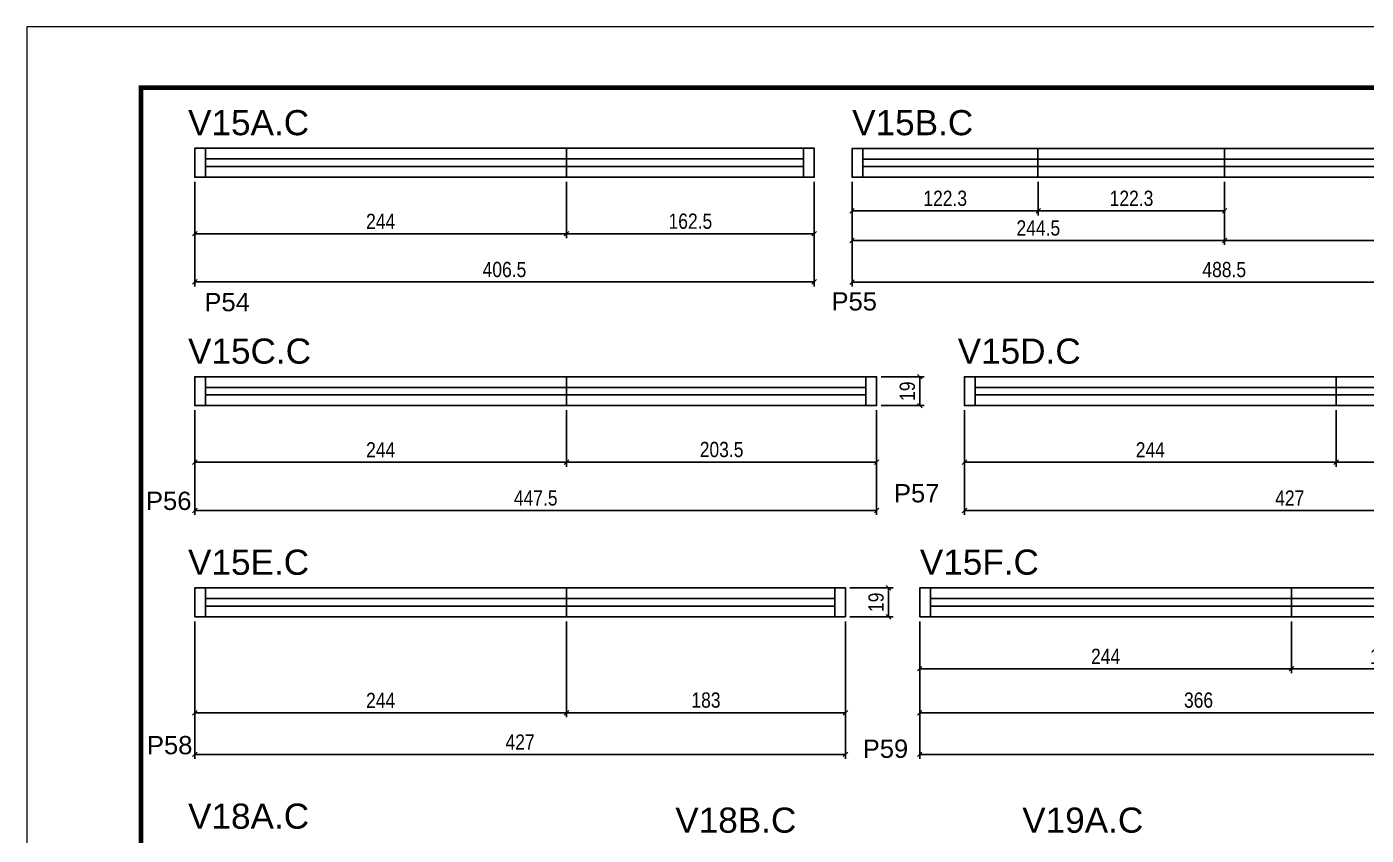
# Model space of a CAD drawing. Header units: millimetres. Extents: x 1659 to 9159, y 667 to 9133.
# Drawn here: x 7065 to 7944, y 2336 to 2866 of the extents above; entities that cross this region are included whole.
import ezdxf

# ---------------------------------------------------------------- set-up
doc = ezdxf.new("R2010")
doc.units = ezdxf.units.MM
doc.linetypes.add('DASHED', pattern=[0.75, 0.5, -0.25])
for name, color, linetype in [('5', 5, 'Continuous'), ('COTA', 241, 'Continuous'), ('NOMENCLATURA', 7, 'Continuous'), ('Painéis', 200, 'Continuous'), ('SARR_2.2x7', 40, 'Continuous')]:
    doc.layers.add(name, color=color, linetype=linetype)
doc.layers.add('Folhas', color=255, linetype='Continuous', lineweight=9)
doc.layers.add('SARRAFO DE PRESSAO', color=251, linetype='DASHED', lineweight=9)
doc.styles.add('COTA TECNICA', font='techl___.ttf', dxfattribs={"height": 10})
doc.styles.add('COTA TECNICA-50', font='techl___.ttf', dxfattribs={"height": 10})
doc.styles.get("Standard").update_dxf_attribs({"font": 'arial.ttf'})
doc.dimstyles.new('COTA PAINEL-50', dxfattribs={"dimtxt": 10, "dimasz": 3, "dimexe": 3, "dimexo": 3, "dimgap": 3, "dimtad": 1, "dimdec": 1, "dimzin": 12, "dimdsep": 46, "dimtxsty": 'COTA TECNICA-50', "dimblk1": 'OBLIQUE', "dimblk2": 'OBLIQUE', "dimsah": 1, "dimcen": 0.9, "dimclrd": 4, "dimclre": 4, "dimclrt": 240, "dimadec": 1, "dimazin": 3, "dimtfac": 1, "dimtdec": 1, "dimtmove": 0, "dimatfit": 3, "dimfxl": 0, "dimtolj": 1, "dimtzin": 12, "dimarcsym": 0})
doc.dimstyles.new('PAINEL', dxfattribs={"dimtxt": 10, "dimasz": 3, "dimexe": 3, "dimexo": 3, "dimgap": 3, "dimtad": 1, "dimdec": 1, "dimzin": 12, "dimdsep": 46, "dimtxsty": 'COTA TECNICA', "dimblk1": 'OBLIQUE', "dimblk2": 'OBLIQUE', "dimsah": 1, "dimcen": 0.9, "dimclrd": 4, "dimclre": 4, "dimclrt": 240, "dimadec": 1, "dimazin": 3, "dimtfac": 1, "dimtdec": 1, "dimtmove": 0, "dimatfit": 3, "dimfxl": 0, "dimtolj": 1, "dimtzin": 12, "dimarcsym": 0})

# ---------------------------------------------------------------- blocks, each defined once
blk = doc.blocks.new('9999999999')
at = {"layer": 'Folhas'}
blk.add_lwpolyline([(98138.98, 34190.21), (99623.98, 34190.21), (99623.98, 35240.21), (98138.98, 35240.21)], close=True, dxfattribs=at)
at = {"layer": 'Folhas', "color": 30, "const_width": 3}
blk.add_lwpolyline([(98213.98, 34230.21), (99583.98, 34230.21), (99583.98, 35200.21), (98213.98, 35200.21)], close=True, dxfattribs=at)
blk = doc.blocks.new('_Oblique')
at = {"color": 0, "linetype": 'ByBlock', "lineweight": -2}
blk.add_line((-0.5, -0.5), (0.5, 0.5), dxfattribs=at)
blk = doc.blocks.new('*D59')
at = {"layer": 'COTA', "color": 4, "linetype": 'ByBlock', "lineweight": -2}
for p, q in [((7175.58, 2764.3), (7175.58, 2727.26)), ((7419.58, 2764.3), (7419.58, 2727.26)), ((7175.58, 2730.26), (7419.58, 2730.26))]:
    blk.add_line(p, q, dxfattribs=at)
at = {"layer": 'Defpoints', "color": 0, "linetype": 'ByBlock'}
for p in [(7175.58, 2767.3), (7419.58, 2767.3), (7419.58, 2730.26)]:
    blk.add_point(p, dxfattribs=at)
at = {"layer": 'COTA', "color": 4, "linetype": 'ByBlock', "lineweight": -2, "xscale": 3, "yscale": 3, "zscale": 3, "rotation": 180}
blk.add_blockref('_Oblique', (7175.58, 2730.26), dxfattribs=at)
at = {"layer": 'COTA', "color": 4, "linetype": 'ByBlock', "lineweight": -2, "xscale": 3, "yscale": 3, "zscale": 3}
blk.add_blockref('_Oblique', (7419.58, 2730.26), dxfattribs=at)
at = {"layer": 'COTA', "color": 240, "linetype": 'ByBlock', "insert": (7297.58, 2738.33), "char_height": 10, "attachment_point": 5, "style": 'COTA TECNICA-50'}
blk.add_mtext('\\A1;244', dxfattribs=at)
blk = doc.blocks.new('*D60')
at = {"layer": 'COTA', "color": 4, "linetype": 'ByBlock', "lineweight": -2}
for p, q in [((7419.58, 2764.3), (7419.58, 2727.26)), ((7582.07, 2764.3), (7582.07, 2727.26)), ((7419.58, 2730.26), (7582.07, 2730.26))]:
    blk.add_line(p, q, dxfattribs=at)
at = {"layer": 'Defpoints', "color": 0, "linetype": 'ByBlock'}
for p in [(7419.58, 2767.3), (7582.07, 2767.3), (7582.07, 2730.26)]:
    blk.add_point(p, dxfattribs=at)
at = {"layer": 'COTA', "color": 4, "linetype": 'ByBlock', "lineweight": -2, "xscale": 3, "yscale": 3, "zscale": 3, "rotation": 180}
blk.add_blockref('_Oblique', (7419.58, 2730.26), dxfattribs=at)
at = {"layer": 'COTA', "color": 4, "linetype": 'ByBlock', "lineweight": -2, "xscale": 3, "yscale": 3, "zscale": 3}
blk.add_blockref('_Oblique', (7582.07, 2730.26), dxfattribs=at)
at = {"layer": 'COTA', "color": 240, "linetype": 'ByBlock', "insert": (7500.83, 2738.37), "char_height": 10, "attachment_point": 5, "style": 'COTA TECNICA-50'}
blk.add_mtext('\\A1;162.5', dxfattribs=at)
blk = doc.blocks.new('*D168')
at = {"layer": 'COTA', "color": 4, "lineweight": -2}
for p, q in [((7175.58, 2764.3), (7175.58, 2695.59)), ((7582.07, 2764.3), (7582.07, 2695.59)), ((7175.58, 2698.59), (7582.07, 2698.59))]:
    blk.add_line(p, q, dxfattribs=at)
at = {"layer": 'Defpoints', "color": 0}
for p in [(7175.58, 2767.3), (7582.07, 2767.3), (7582.07, 2698.59)]:
    blk.add_point(p, dxfattribs=at)
at = {"layer": 'COTA', "color": 4, "lineweight": -2, "xscale": 3, "yscale": 3, "zscale": 3, "rotation": 180}
blk.add_blockref('_Oblique', (7175.58, 2698.59), dxfattribs=at)
at = {"layer": 'COTA', "color": 4, "lineweight": -2, "xscale": 3, "yscale": 3, "zscale": 3}
blk.add_blockref('_Oblique', (7582.07, 2698.59), dxfattribs=at)
at = {"layer": 'COTA', "color": 240, "insert": (7378.83, 2706.7), "char_height": 10, "attachment_point": 5, "style": 'COTA TECNICA'}
blk.add_mtext('\\A1;406.5', dxfattribs=at)
blk = doc.blocks.new('*D61')
at = {"layer": 'COTA', "color": 4, "linetype": 'ByBlock', "lineweight": -2}
for p, q in [((7606.93, 2764.23), (7606.93, 2722.84)), ((7851.43, 2764.23), (7851.43, 2722.84)), ((7851.43, 2725.84), (7606.93, 2725.84))]:
    blk.add_line(p, q, dxfattribs=at)
at = {"layer": 'Defpoints', "color": 0, "linetype": 'ByBlock'}
for p in [(7606.93, 2767.23), (7851.43, 2767.23), (7606.93, 2725.84)]:
    blk.add_point(p, dxfattribs=at)
at = {"layer": 'COTA', "color": 4, "linetype": 'ByBlock', "lineweight": -2, "xscale": 3, "yscale": 3, "zscale": 3, "rotation": 180}
blk.add_blockref('_Oblique', (7606.93, 2725.84), dxfattribs=at)
at = {"layer": 'COTA', "color": 4, "linetype": 'ByBlock', "lineweight": -2, "xscale": 3, "yscale": 3, "zscale": 3}
blk.add_blockref('_Oblique', (7851.43, 2725.84), dxfattribs=at)
at = {"layer": 'COTA', "color": 240, "linetype": 'ByBlock', "insert": (7729.18, 2733.95), "char_height": 10, "attachment_point": 5, "style": 'COTA TECNICA-50'}
blk.add_mtext('\\A1;244.5', dxfattribs=at)
blk = doc.blocks.new('*D62')
at = {"layer": 'COTA', "color": 4, "linetype": 'ByBlock', "lineweight": -2}
for p, q in [((7606.93, 2764.23), (7606.93, 2742.18)), ((7729.18, 2764.23), (7729.18, 2742.18)), ((7606.93, 2745.18), (7729.18, 2745.18))]:
    blk.add_line(p, q, dxfattribs=at)
at = {"layer": 'Defpoints', "color": 0, "linetype": 'ByBlock'}
for p in [(7606.93, 2767.23), (7729.18, 2767.23), (7729.18, 2745.18)]:
    blk.add_point(p, dxfattribs=at)
at = {"layer": 'COTA', "color": 4, "linetype": 'ByBlock', "lineweight": -2, "xscale": 3, "yscale": 3, "zscale": 3, "rotation": 180}
blk.add_blockref('_Oblique', (7606.93, 2745.18), dxfattribs=at)
at = {"layer": 'COTA', "color": 4, "linetype": 'ByBlock', "lineweight": -2, "xscale": 3, "yscale": 3, "zscale": 3}
blk.add_blockref('_Oblique', (7729.18, 2745.18), dxfattribs=at)
at = {"layer": 'COTA', "color": 240, "linetype": 'ByBlock', "insert": (7668.06, 2753.4), "char_height": 10, "attachment_point": 5, "style": 'COTA TECNICA-50'}
blk.add_mtext('\\A1;122.3', dxfattribs=at)
blk = doc.blocks.new('*D63')
at = {"layer": 'COTA', "color": 4, "linetype": 'ByBlock', "lineweight": -2}
for p, q in [((7851.43, 2764.23), (7851.43, 2722.84)), ((8095.42, 2764.23), (8095.42, 2722.84)), ((8095.42, 2725.84), (7851.43, 2725.84))]:
    blk.add_line(p, q, dxfattribs=at)
at = {"layer": 'Defpoints', "color": 0, "linetype": 'ByBlock'}
for p in [(7851.43, 2767.23), (8095.42, 2767.23), (7851.43, 2725.84)]:
    blk.add_point(p, dxfattribs=at)
at = {"layer": 'COTA', "color": 4, "linetype": 'ByBlock', "lineweight": -2, "xscale": 3, "yscale": 3, "zscale": 3, "rotation": 180}
blk.add_blockref('_Oblique', (7851.43, 2725.84), dxfattribs=at)
at = {"layer": 'COTA', "color": 4, "linetype": 'ByBlock', "lineweight": -2, "xscale": 3, "yscale": 3, "zscale": 3}
blk.add_blockref('_Oblique', (8095.42, 2725.84), dxfattribs=at)
at = {"layer": 'COTA', "color": 240, "linetype": 'ByBlock', "insert": (7973.43, 2733.91), "char_height": 10, "attachment_point": 5, "style": 'COTA TECNICA-50'}
blk.add_mtext('\\A1;244', dxfattribs=at)
blk = doc.blocks.new('*D169')
at = {"layer": 'COTA', "color": 4, "lineweight": -2}
for p, q in [((7606.93, 2764.23), (7606.93, 2695.52)), ((8095.42, 2764.23), (8095.42, 2695.52)), ((7606.93, 2698.52), (8095.42, 2698.52))]:
    blk.add_line(p, q, dxfattribs=at)
at = {"layer": 'Defpoints', "color": 0}
for p in [(7606.93, 2767.23), (8095.42, 2767.23), (8095.42, 2698.52)]:
    blk.add_point(p, dxfattribs=at)
at = {"layer": 'COTA', "color": 4, "lineweight": -2, "xscale": 3, "yscale": 3, "zscale": 3, "rotation": 180}
blk.add_blockref('_Oblique', (7606.93, 2698.52), dxfattribs=at)
at = {"layer": 'COTA', "color": 4, "lineweight": -2, "xscale": 3, "yscale": 3, "zscale": 3}
blk.add_blockref('_Oblique', (8095.42, 2698.52), dxfattribs=at)
at = {"layer": 'COTA', "color": 240, "insert": (7851.18, 2706.65), "char_height": 10, "attachment_point": 5, "style": 'COTA TECNICA'}
blk.add_mtext('\\A1;488.5', dxfattribs=at)
blk = doc.blocks.new('*D64')
at = {"layer": 'COTA', "color": 4, "lineweight": -2}
for p, q in [((7626.07, 2636.42), (7654.34, 2636.42)), ((7651.34, 2617.42), (7651.34, 2636.42)), ((7626.07, 2617.42), (7654.34, 2617.42))]:
    blk.add_line(p, q, dxfattribs=at)
at = {"layer": 'Defpoints', "color": 0}
for p in [(7623.07, 2636.42), (7651.34, 2636.42), (7623.07, 2617.42)]:
    blk.add_point(p, dxfattribs=at)
at = {"layer": 'COTA', "color": 4, "lineweight": -2, "xscale": 3, "yscale": 3, "zscale": 3}
for p, rotation in [((7651.34, 2636.42), 90), ((7651.34, 2617.42), 270)]:
    blk.add_blockref('_Oblique', p, dxfattribs=dict(at, rotation=rotation))
at = {"layer": 'COTA', "color": 240, "insert": (7643.25, 2626.92), "char_height": 10, "attachment_point": 5, "rotation": 90, "style": 'COTA TECNICA'}
blk.add_mtext('\\A1;19', dxfattribs=at)
blk = doc.blocks.new('*D65')
at = {"layer": 'COTA', "color": 4, "linetype": 'ByBlock', "lineweight": -2}
for p, q in [((7175.58, 2614.42), (7175.58, 2577.38)), ((7419.58, 2614.42), (7419.58, 2577.38)), ((7175.58, 2580.38), (7419.58, 2580.38))]:
    blk.add_line(p, q, dxfattribs=at)
at = {"layer": 'Defpoints', "color": 0, "linetype": 'ByBlock'}
for p in [(7175.58, 2617.42), (7419.58, 2617.42), (7419.58, 2580.38)]:
    blk.add_point(p, dxfattribs=at)
at = {"layer": 'COTA', "color": 4, "linetype": 'ByBlock', "lineweight": -2, "xscale": 3, "yscale": 3, "zscale": 3, "rotation": 180}
blk.add_blockref('_Oblique', (7175.58, 2580.38), dxfattribs=at)
at = {"layer": 'COTA', "color": 4, "linetype": 'ByBlock', "lineweight": -2, "xscale": 3, "yscale": 3, "zscale": 3}
blk.add_blockref('_Oblique', (7419.58, 2580.38), dxfattribs=at)
at = {"layer": 'COTA', "color": 240, "linetype": 'ByBlock', "insert": (7297.58, 2588.45), "char_height": 10, "attachment_point": 5, "style": 'COTA TECNICA-50'}
blk.add_mtext('\\A1;244', dxfattribs=at)
blk = doc.blocks.new('*D66')
at = {"layer": 'COTA', "color": 4, "linetype": 'ByBlock', "lineweight": -2}
for p, q in [((7419.58, 2614.42), (7419.58, 2577.38)), ((7623.07, 2614.42), (7623.07, 2577.38)), ((7419.58, 2580.38), (7623.07, 2580.38))]:
    blk.add_line(p, q, dxfattribs=at)
at = {"layer": 'Defpoints', "color": 0, "linetype": 'ByBlock'}
for p in [(7419.58, 2617.42), (7623.07, 2617.42), (7623.07, 2580.38)]:
    blk.add_point(p, dxfattribs=at)
at = {"layer": 'COTA', "color": 4, "linetype": 'ByBlock', "lineweight": -2, "xscale": 3, "yscale": 3, "zscale": 3, "rotation": 180}
blk.add_blockref('_Oblique', (7419.58, 2580.38), dxfattribs=at)
at = {"layer": 'COTA', "color": 4, "linetype": 'ByBlock', "lineweight": -2, "xscale": 3, "yscale": 3, "zscale": 3}
blk.add_blockref('_Oblique', (7623.07, 2580.38), dxfattribs=at)
at = {"layer": 'COTA', "color": 240, "linetype": 'ByBlock', "insert": (7521.33, 2588.6), "char_height": 10, "attachment_point": 5, "style": 'COTA TECNICA-50'}
blk.add_mtext('\\A1;203.5', dxfattribs=at)
blk = doc.blocks.new('*D171')
at = {"layer": 'COTA', "color": 4, "lineweight": -2}
for p, q in [((7175.58, 2614.42), (7175.58, 2545.71)), ((7623.07, 2614.42), (7623.07, 2545.71)), ((7175.58, 2548.71), (7623.07, 2548.71))]:
    blk.add_line(p, q, dxfattribs=at)
at = {"layer": 'Defpoints', "color": 0}
for p in [(7175.58, 2617.42), (7623.07, 2617.42), (7623.07, 2548.71)]:
    blk.add_point(p, dxfattribs=at)
at = {"layer": 'COTA', "color": 4, "lineweight": -2, "xscale": 3, "yscale": 3, "zscale": 3, "rotation": 180}
blk.add_blockref('_Oblique', (7175.58, 2548.71), dxfattribs=at)
at = {"layer": 'COTA', "color": 4, "lineweight": -2, "xscale": 3, "yscale": 3, "zscale": 3}
blk.add_blockref('_Oblique', (7623.07, 2548.71), dxfattribs=at)
at = {"layer": 'COTA', "color": 240, "insert": (7399.33, 2556.82), "char_height": 10, "attachment_point": 5, "style": 'COTA TECNICA'}
blk.add_mtext('\\A1;447.5', dxfattribs=at)
blk = doc.blocks.new('*D68')
at = {"layer": 'COTA', "color": 4, "linetype": 'ByBlock', "lineweight": -2}
for p, q in [((7680.66, 2614.42), (7680.66, 2577.38)), ((7924.66, 2614.42), (7924.66, 2577.38)), ((7680.66, 2580.38), (7924.66, 2580.38))]:
    blk.add_line(p, q, dxfattribs=at)
at = {"layer": 'Defpoints', "color": 0, "linetype": 'ByBlock'}
for p in [(7680.66, 2617.42), (7924.66, 2617.42), (7924.66, 2580.38)]:
    blk.add_point(p, dxfattribs=at)
at = {"layer": 'COTA', "color": 4, "linetype": 'ByBlock', "lineweight": -2, "xscale": 3, "yscale": 3, "zscale": 3, "rotation": 180}
blk.add_blockref('_Oblique', (7680.66, 2580.38), dxfattribs=at)
at = {"layer": 'COTA', "color": 4, "linetype": 'ByBlock', "lineweight": -2, "xscale": 3, "yscale": 3, "zscale": 3}
blk.add_blockref('_Oblique', (7924.66, 2580.38), dxfattribs=at)
at = {"layer": 'COTA', "color": 240, "linetype": 'ByBlock', "insert": (7802.66, 2588.45), "char_height": 10, "attachment_point": 5, "style": 'COTA TECNICA-50'}
blk.add_mtext('\\A1;244', dxfattribs=at)
blk = doc.blocks.new('*D69')
at = {"layer": 'COTA', "color": 4, "linetype": 'ByBlock', "lineweight": -2}
for p, q in [((7924.66, 2614.42), (7924.66, 2577.38)), ((8107.65, 2614.42), (8107.65, 2577.38)), ((7924.66, 2580.38), (8107.65, 2580.38))]:
    blk.add_line(p, q, dxfattribs=at)
at = {"layer": 'Defpoints', "color": 0, "linetype": 'ByBlock'}
for p in [(7924.66, 2617.42), (8107.65, 2617.42), (8107.65, 2580.38)]:
    blk.add_point(p, dxfattribs=at)
at = {"layer": 'COTA', "color": 4, "linetype": 'ByBlock', "lineweight": -2, "xscale": 3, "yscale": 3, "zscale": 3, "rotation": 180}
blk.add_blockref('_Oblique', (7924.66, 2580.38), dxfattribs=at)
at = {"layer": 'COTA', "color": 4, "linetype": 'ByBlock', "lineweight": -2, "xscale": 3, "yscale": 3, "zscale": 3}
blk.add_blockref('_Oblique', (8107.65, 2580.38), dxfattribs=at)
at = {"layer": 'COTA', "color": 240, "linetype": 'ByBlock', "insert": (8016.15, 2588.62), "char_height": 10, "attachment_point": 5, "style": 'COTA TECNICA-50'}
blk.add_mtext('\\A1;183', dxfattribs=at)
blk = doc.blocks.new('*D172')
at = {"layer": 'COTA', "color": 4, "lineweight": -2}
for p, q in [((7680.66, 2614.42), (7680.66, 2545.71)), ((8107.65, 2614.42), (8107.65, 2545.71)), ((7680.66, 2548.71), (8107.65, 2548.71))]:
    blk.add_line(p, q, dxfattribs=at)
at = {"layer": 'Defpoints', "color": 0}
for p in [(7680.66, 2617.42), (8107.65, 2617.42), (8107.65, 2548.71)]:
    blk.add_point(p, dxfattribs=at)
at = {"layer": 'COTA', "color": 4, "lineweight": -2, "xscale": 3, "yscale": 3, "zscale": 3, "rotation": 180}
blk.add_blockref('_Oblique', (7680.66, 2548.71), dxfattribs=at)
at = {"layer": 'COTA', "color": 4, "lineweight": -2, "xscale": 3, "yscale": 3, "zscale": 3}
blk.add_blockref('_Oblique', (8107.65, 2548.71), dxfattribs=at)
at = {"layer": 'COTA', "color": 240, "insert": (7894.15, 2556.78), "char_height": 10, "attachment_point": 5, "style": 'COTA TECNICA'}
blk.add_mtext('\\A1;427', dxfattribs=at)
blk = doc.blocks.new('*D70')
at = {"layer": 'COTA', "color": 4, "lineweight": -2}
for p, q in [((7605.57, 2497.9), (7633.84, 2497.9)), ((7630.84, 2478.9), (7630.84, 2497.9)), ((7605.57, 2478.9), (7633.84, 2478.9))]:
    blk.add_line(p, q, dxfattribs=at)
at = {"layer": 'Defpoints', "color": 0}
for p in [(7602.57, 2497.9), (7630.84, 2497.9), (7602.57, 2478.9)]:
    blk.add_point(p, dxfattribs=at)
at = {"layer": 'COTA', "color": 4, "lineweight": -2, "xscale": 3, "yscale": 3, "zscale": 3}
for p, rotation in [((7630.84, 2497.9), 90), ((7630.84, 2478.9), 270)]:
    blk.add_blockref('_Oblique', p, dxfattribs=dict(at, rotation=rotation))
at = {"layer": 'COTA', "color": 240, "insert": (7622.75, 2488.4), "char_height": 10, "attachment_point": 5, "rotation": 90, "style": 'COTA TECNICA'}
blk.add_mtext('\\A1;19', dxfattribs=at)
blk = doc.blocks.new('*D71')
at = {"layer": 'COTA', "color": 4, "linetype": 'ByBlock', "lineweight": -2}
for p, q in [((7175.58, 2475.9), (7175.58, 2412.96)), ((7419.58, 2475.9), (7419.58, 2412.96)), ((7175.58, 2415.96), (7419.58, 2415.96))]:
    blk.add_line(p, q, dxfattribs=at)
at = {"layer": 'Defpoints', "color": 0, "linetype": 'ByBlock'}
for p in [(7175.58, 2478.9), (7419.58, 2478.9), (7419.58, 2415.96)]:
    blk.add_point(p, dxfattribs=at)
at = {"layer": 'COTA', "color": 4, "linetype": 'ByBlock', "lineweight": -2, "xscale": 3, "yscale": 3, "zscale": 3, "rotation": 180}
blk.add_blockref('_Oblique', (7175.58, 2415.96), dxfattribs=at)
at = {"layer": 'COTA', "color": 4, "linetype": 'ByBlock', "lineweight": -2, "xscale": 3, "yscale": 3, "zscale": 3}
blk.add_blockref('_Oblique', (7419.58, 2415.96), dxfattribs=at)
at = {"layer": 'COTA', "color": 240, "linetype": 'ByBlock', "insert": (7297.58, 2424.03), "char_height": 10, "attachment_point": 5, "style": 'COTA TECNICA-50'}
blk.add_mtext('\\A1;244', dxfattribs=at)
blk = doc.blocks.new('*D72')
at = {"layer": 'COTA', "color": 4, "linetype": 'ByBlock', "lineweight": -2}
for p, q in [((7419.58, 2475.9), (7419.58, 2412.96)), ((7602.57, 2475.9), (7602.57, 2412.96)), ((7419.58, 2415.96), (7602.57, 2415.96))]:
    blk.add_line(p, q, dxfattribs=at)
at = {"layer": 'Defpoints', "color": 0, "linetype": 'ByBlock'}
for p in [(7419.58, 2478.9), (7602.57, 2478.9), (7602.57, 2415.96)]:
    blk.add_point(p, dxfattribs=at)
at = {"layer": 'COTA', "color": 4, "linetype": 'ByBlock', "lineweight": -2, "xscale": 3, "yscale": 3, "zscale": 3, "rotation": 180}
blk.add_blockref('_Oblique', (7419.58, 2415.96), dxfattribs=at)
at = {"layer": 'COTA', "color": 4, "linetype": 'ByBlock', "lineweight": -2, "xscale": 3, "yscale": 3, "zscale": 3}
blk.add_blockref('_Oblique', (7602.57, 2415.96), dxfattribs=at)
at = {"layer": 'COTA', "color": 240, "linetype": 'ByBlock', "insert": (7511.08, 2424.2), "char_height": 10, "attachment_point": 5, "style": 'COTA TECNICA-50'}
blk.add_mtext('\\A1;183', dxfattribs=at)
blk = doc.blocks.new('*D173')
at = {"layer": 'COTA', "color": 4, "lineweight": -2}
for p, q in [((7175.58, 2475.9), (7175.58, 2385.64)), ((7602.57, 2475.9), (7602.57, 2385.64)), ((7175.58, 2388.64), (7602.57, 2388.64))]:
    blk.add_line(p, q, dxfattribs=at)
at = {"layer": 'Defpoints', "color": 0}
for p in [(7175.58, 2478.9), (7602.57, 2478.9), (7602.57, 2388.64)]:
    blk.add_point(p, dxfattribs=at)
at = {"layer": 'COTA', "color": 4, "lineweight": -2, "xscale": 3, "yscale": 3, "zscale": 3, "rotation": 180}
blk.add_blockref('_Oblique', (7175.58, 2388.64), dxfattribs=at)
at = {"layer": 'COTA', "color": 4, "lineweight": -2, "xscale": 3, "yscale": 3, "zscale": 3}
blk.add_blockref('_Oblique', (7602.57, 2388.64), dxfattribs=at)
at = {"layer": 'COTA', "color": 240, "insert": (7389.08, 2396.71), "char_height": 10, "attachment_point": 5, "style": 'COTA TECNICA'}
blk.add_mtext('\\A1;427', dxfattribs=at)
blk = doc.blocks.new('*D73')
at = {"layer": 'COTA', "color": 4, "linetype": 'ByBlock', "lineweight": -2}
for p, q in [((7651.33, 2475.9), (7651.33, 2412.96)), ((8017.33, 2475.9), (8017.33, 2412.96)), ((8017.33, 2415.96), (7651.33, 2415.96))]:
    blk.add_line(p, q, dxfattribs=at)
at = {"layer": 'Defpoints', "color": 0, "linetype": 'ByBlock'}
for p in [(7651.33, 2478.9), (8017.33, 2478.9), (7651.33, 2415.96)]:
    blk.add_point(p, dxfattribs=at)
at = {"layer": 'COTA', "color": 4, "linetype": 'ByBlock', "lineweight": -2, "xscale": 3, "yscale": 3, "zscale": 3, "rotation": 180}
blk.add_blockref('_Oblique', (7651.33, 2415.96), dxfattribs=at)
at = {"layer": 'COTA', "color": 4, "linetype": 'ByBlock', "lineweight": -2, "xscale": 3, "yscale": 3, "zscale": 3}
blk.add_blockref('_Oblique', (8017.33, 2415.96), dxfattribs=at)
at = {"layer": 'COTA', "color": 240, "linetype": 'ByBlock', "insert": (7834.33, 2424.18), "char_height": 10, "attachment_point": 5, "style": 'COTA TECNICA-50'}
blk.add_mtext('\\A1;366', dxfattribs=at)
blk = doc.blocks.new('*D74')
at = {"layer": 'COTA', "color": 4, "linetype": 'ByBlock', "lineweight": -2}
for p, q in [((7651.33, 2475.9), (7651.33, 2441.86)), ((7895.33, 2475.9), (7895.33, 2441.86)), ((7651.33, 2444.86), (7895.33, 2444.86))]:
    blk.add_line(p, q, dxfattribs=at)
at = {"layer": 'Defpoints', "color": 0, "linetype": 'ByBlock'}
for p in [(7651.33, 2478.9), (7895.33, 2478.9), (7895.33, 2444.86)]:
    blk.add_point(p, dxfattribs=at)
at = {"layer": 'COTA', "color": 4, "linetype": 'ByBlock', "lineweight": -2, "xscale": 3, "yscale": 3, "zscale": 3, "rotation": 180}
blk.add_blockref('_Oblique', (7651.33, 2444.86), dxfattribs=at)
at = {"layer": 'COTA', "color": 4, "linetype": 'ByBlock', "lineweight": -2, "xscale": 3, "yscale": 3, "zscale": 3}
blk.add_blockref('_Oblique', (7895.33, 2444.86), dxfattribs=at)
at = {"layer": 'COTA', "color": 240, "linetype": 'ByBlock', "insert": (7773.33, 2452.94), "char_height": 10, "attachment_point": 5, "style": 'COTA TECNICA-50'}
blk.add_mtext('\\A1;244', dxfattribs=at)
blk = doc.blocks.new('*D75')
at = {"layer": 'COTA', "color": 4, "linetype": 'ByBlock', "lineweight": -2}
for p, q in [((7895.33, 2475.9), (7895.33, 2441.86)), ((8017.33, 2475.9), (8017.33, 2441.86)), ((7895.33, 2444.86), (8017.33, 2444.86))]:
    blk.add_line(p, q, dxfattribs=at)
at = {"layer": 'Defpoints', "color": 0, "linetype": 'ByBlock'}
for p in [(7895.33, 2478.9), (8017.33, 2478.9), (8017.33, 2444.86)]:
    blk.add_point(p, dxfattribs=at)
at = {"layer": 'COTA', "color": 4, "linetype": 'ByBlock', "lineweight": -2, "xscale": 3, "yscale": 3, "zscale": 3, "rotation": 180}
blk.add_blockref('_Oblique', (7895.33, 2444.86), dxfattribs=at)
at = {"layer": 'COTA', "color": 4, "linetype": 'ByBlock', "lineweight": -2, "xscale": 3, "yscale": 3, "zscale": 3}
blk.add_blockref('_Oblique', (8017.33, 2444.86), dxfattribs=at)
at = {"layer": 'COTA', "color": 240, "linetype": 'ByBlock', "insert": (7956.33, 2452.92), "char_height": 10, "attachment_point": 5, "style": 'COTA TECNICA-50'}
blk.add_mtext('\\A1;122', dxfattribs=at)
blk = doc.blocks.new('*D144')
at = {"layer": 'COTA', "color": 4, "lineweight": -2}
for p, q in [((7651.33, 2475.9), (7651.33, 2385.64)), ((8299.82, 2475.9), (8299.82, 2385.64)), ((7651.33, 2388.64), (8299.82, 2388.64))]:
    blk.add_line(p, q, dxfattribs=at)
at = {"layer": 'Defpoints', "color": 0}
for p in [(7651.33, 2478.9), (8299.82, 2478.9), (8299.82, 2388.64)]:
    blk.add_point(p, dxfattribs=at)
at = {"layer": 'COTA', "color": 4, "lineweight": -2, "xscale": 3, "yscale": 3, "zscale": 3, "rotation": 180}
blk.add_blockref('_Oblique', (7651.33, 2388.64), dxfattribs=at)
at = {"layer": 'COTA', "color": 4, "lineweight": -2, "xscale": 3, "yscale": 3, "zscale": 3}
blk.add_blockref('_Oblique', (8299.82, 2388.64), dxfattribs=at)
at = {"layer": 'COTA', "color": 240, "insert": (7975.58, 2396.77), "char_height": 10, "attachment_point": 5, "style": 'COTA TECNICA'}
blk.add_mtext('\\A1;648.5', dxfattribs=at)
blk = doc.blocks.new('*D223')
at = {"layer": 'COTA', "color": 4, "linetype": 'ByBlock', "lineweight": -2}
for p, q in [((7729.18, 2764.23), (7729.18, 2742.18)), ((7851.43, 2764.23), (7851.43, 2742.18)), ((7729.18, 2745.18), (7851.43, 2745.18))]:
    blk.add_line(p, q, dxfattribs=at)
at = {"layer": 'Defpoints', "color": 0, "linetype": 'ByBlock'}
for p in [(7729.18, 2767.23), (7851.43, 2767.23), (7851.43, 2745.18)]:
    blk.add_point(p, dxfattribs=at)
at = {"layer": 'COTA', "color": 4, "linetype": 'ByBlock', "lineweight": -2, "xscale": 3, "yscale": 3, "zscale": 3, "rotation": 180}
blk.add_blockref('_Oblique', (7729.18, 2745.18), dxfattribs=at)
at = {"layer": 'COTA', "color": 4, "linetype": 'ByBlock', "lineweight": -2, "xscale": 3, "yscale": 3, "zscale": 3}
blk.add_blockref('_Oblique', (7851.43, 2745.18), dxfattribs=at)
at = {"layer": 'COTA', "color": 240, "linetype": 'ByBlock', "insert": (7790.31, 2753.4), "char_height": 10, "attachment_point": 5, "style": 'COTA TECNICA-50'}
blk.add_mtext('\\A1;122.3', dxfattribs=at)

msp = doc.modelspace()

# ---------------------------------------------------------------- linework, layer by layer
at = {"layer": 'Painéis'}
msp.add_line((7728.93, 2786.23), (7728.93, 2767.23), dxfattribs=at)
for points in [[(7419.58, 2767.3), (7175.58, 2767.3), (7175.58, 2786.3), (7419.58, 2786.3)], [(7419.58, 2786.3), (7582.08, 2786.3), (7582.08, 2767.3), (7419.58, 2767.3)], [(7851.43, 2767.23), (7606.93, 2767.23), (7606.93, 2786.23), (7851.43, 2786.23)], [(7851.43, 2786.23), (7851.43, 2786.23), (7851.43, 2767.23), (7851.43, 2767.23)], [(7851.43, 2786.23), (8095.42, 2786.23), (8095.42, 2767.23), (7851.43, 2767.23)], [(7419.58, 2617.42), (7175.58, 2617.42), (7175.58, 2636.42), (7419.58, 2636.42)], [(7419.58, 2636.42), (7623.08, 2636.42), (7623.08, 2617.42), (7419.58, 2617.42)], [(7924.66, 2617.42), (7680.66, 2617.42), (7680.66, 2636.42), (7924.66, 2636.42)], [(7924.66, 2636.42), (8107.66, 2636.42), (8107.66, 2617.42), (7924.66, 2617.42)], [(7419.58, 2478.9), (7175.58, 2478.9), (7175.58, 2497.9), (7419.58, 2497.9)], [(7419.58, 2497.9), (7602.58, 2497.9), (7602.58, 2478.9), (7419.58, 2478.9)], [(7895.33, 2478.9), (7651.33, 2478.9), (7651.33, 2497.9), (7895.33, 2497.9)], [(7895.33, 2497.9), (8017.33, 2497.9), (8017.33, 2478.9), (7895.33, 2478.9)]]:
    msp.add_lwpolyline(points, close=True, dxfattribs=at)
at = {"layer": 'SARR_2.2x7', "linetype": 'Continuous'}
for p, q in [((7182.58, 2786.3), (7182.58, 2767.3)), ((7419.58, 2779.3), (7182.58, 2779.3)), ((7419.58, 2779.3), (7575.07, 2779.3)), ((7575.07, 2786.3), (7575.07, 2767.3)), ((7613.93, 2786.23), (7613.93, 2767.23)), ((7851.43, 2779.23), (7613.93, 2779.23)), ((7851.43, 2779.23), (8088.42, 2779.23)), ((7182.58, 2774.3), (7419.58, 2774.3)), ((7419.58, 2774.3), (7575.07, 2774.3)), ((7613.93, 2774.23), (7851.43, 2774.23)), ((7851.43, 2774.23), (8088.42, 2774.23)), ((7182.58, 2636.42), (7182.58, 2617.42)), ((7419.58, 2629.42), (7182.58, 2629.42)), ((7419.58, 2629.42), (7616.07, 2629.42)), ((7616.07, 2636.42), (7616.07, 2617.42)), ((7687.66, 2636.42), (7687.66, 2617.42)), ((7924.66, 2629.42), (7687.66, 2629.42)), ((7924.66, 2629.42), (8100.65, 2629.42)), ((7182.58, 2624.42), (7419.58, 2624.42)), ((7419.58, 2624.42), (7616.07, 2624.42)), ((7687.66, 2624.42), (7924.66, 2624.42)), ((7924.66, 2624.42), (8100.65, 2624.42)), ((7182.58, 2497.9), (7182.58, 2478.9)), ((7595.57, 2497.9), (7595.57, 2478.9)), ((7658.33, 2497.9), (7658.33, 2478.9)), ((7419.58, 2490.9), (7182.58, 2490.9)), ((7419.58, 2490.9), (7595.57, 2490.9)), ((8017.33, 2490.9), (7658.33, 2490.9)), ((7182.58, 2485.9), (7419.58, 2485.9)), ((7419.58, 2485.9), (7595.57, 2485.9)), ((7658.33, 2485.9), (8017.33, 2485.9))]:
    msp.add_line(p, q, dxfattribs=at)

# ---------------------------------------------------------------- block references
at = {"layer": 'SARRAFO DE PRESSAO', "color": 6, "linetype": 'ByBlock'}
msp.add_blockref('9999999999', (-91073.62, -32374.22), dxfattribs=at)

# ---------------------------------------------------------------- texts
at = {"layer": '5', "linetype": 'Continuous'}
for s, p in [('P54', (7181.93, 2679.37)), ('P55', (7593.45, 2679.87)), ('P56', (7143.6, 2548.99)), ('P57', (7634.45, 2553.97)), ('P58', (7144.22, 2388.71)), ('P59', (7613.95, 2386.35))]:
    msp.add_text(s, height=12, rotation=359.99996, dxfattribs=at).set_placement(p)
at = {"layer": 'NOMENCLATURA', "linetype": 'Continuous'}
for s, p in [('V15A.C', (7171.2, 2794.85)), ('V15B.C', (7607.01, 2794.85)), ('V15C.C', (7171.2, 2644.96)), ('V15D.C', (7676.28, 2644.96)), ('V15E.C', (7171.2, 2506.45)), ('V15F.C', (7651.41, 2506.53)), ('V18A.C', (7171.2, 2339.86)), ('V18B.C', (7490.94, 2337.24)), ('V19A.C', (7718.63, 2337.24))]:
    msp.add_text(s, height=16.5, dxfattribs=at).set_placement(p)

# ---------------------------------------------------------------- dimensions: what is measured, and where the dimension line sits
at = {"layer": 'COTA', "color": 1, "linetype": 'ByBlock'}
for base, p1, p2, picture, middle in [((7419.58, 2730.26), (7175.58, 2767.3), (7419.58, 2767.3), '*D59', (7297.58, 2738.33)), ((7582.07, 2730.26), (7419.58, 2767.3), (7582.07, 2767.3), '*D60', (7500.83, 2738.37)), ((7606.93, 2725.84), (7851.43, 2767.23), (7606.93, 2767.23), '*D61', (7729.18, 2733.95)), ((7729.18203971, 2745.18221363), (7606.93203971, 2767.22620176), (7729.18203971, 2767.22627876), '*D62', (7668.05703971, 2753.40151187)), ((7851.43203971, 2745.18221363), (7729.18203971, 2767.22627876), (7851.43203971, 2767.22627876), '*D223', (7790.30703971, 2753.40151187)), ((7851.43, 2725.84), (8095.42, 2767.23), (7851.43, 2767.23), '*D63', (7973.43, 2733.91)), ((7419.58, 2580.38), (7175.58, 2617.42), (7419.58, 2617.42), '*D65', (7297.58, 2588.45)), ((7623.07, 2580.38), (7419.58, 2617.42), (7623.07, 2617.42), '*D66', (7521.33, 2588.6)), ((7924.66, 2580.38), (7680.66, 2617.42), (7924.66, 2617.42), '*D68', (7802.66, 2588.45)), ((8107.65, 2580.38), (7924.66, 2617.42), (8107.65, 2617.42), '*D69', (8016.15, 2588.62)), ((7419.58, 2415.96), (7175.58, 2478.9), (7419.58, 2478.9), '*D71', (7297.58, 2424.03)), ((7602.57, 2415.96), (7419.58, 2478.9), (7602.57, 2478.9), '*D72', (7511.08, 2424.2)), ((7651.33, 2415.96), (8017.33, 2478.9), (7651.33, 2478.9), '*D73', (7834.33, 2424.18)), ((7895.33, 2444.86), (7651.33, 2478.9), (7895.33, 2478.9), '*D74', (7773.33, 2452.94)), ((8017.33, 2444.86), (7895.33, 2478.9), (8017.33, 2478.9), '*D75', (7956.33, 2452.92))]:
    dim = msp.add_linear_dim(base=base, p1=p1, p2=p2, dimstyle='COTA PAINEL-50', override={"dimarcsym": 1}, dxfattribs=at)
    dim.commit()
    dim.dimension.update_dxf_attribs({"geometry": picture, "text_midpoint": middle})
at = {"layer": 'COTA', "color": 5}
for base, p1, p2, picture, middle in [((7582.07, 2698.59), (7175.58, 2767.3), (7582.07, 2767.3), '*D168', (7378.83, 2706.7)), ((8095.42, 2698.52), (7606.93, 2767.23), (8095.42, 2767.23), '*D169', (7851.18, 2706.65)), ((7623.07, 2548.71), (7175.58, 2617.42), (7623.07, 2617.42), '*D171', (7399.33, 2556.82)), ((8107.65, 2548.71), (7680.66, 2617.42), (8107.65, 2617.42), '*D172', (7894.15, 2556.78)), ((7602.57, 2388.64), (7175.58, 2478.9), (7602.57, 2478.9), '*D173', (7389.08, 2396.71)), ((8299.82, 2388.64), (7651.33, 2478.9), (8299.82, 2478.9), '*D144', (7975.58, 2396.77))]:
    dim = msp.add_linear_dim(base=base, p1=p1, p2=p2, dimstyle='PAINEL', dxfattribs=at)
    dim.commit()
    dim.dimension.update_dxf_attribs({"geometry": picture, "text_midpoint": middle})
at = {"layer": 'COTA'}
for base, p1, p2, picture, middle in [((7651.34, 2636.42), (7623.07, 2617.42), (7623.07, 2636.42), '*D64', (7643.25, 2626.92)), ((7630.84, 2497.9), (7602.57, 2478.9), (7602.57, 2497.9), '*D70', (7622.75, 2488.4))]:
    dim = msp.add_linear_dim(base=base, p1=p1, p2=p2, angle=90, dimstyle='PAINEL', dxfattribs=at)
    dim.commit()
    dim.dimension.update_dxf_attribs({"geometry": picture, "text_midpoint": middle})

doc.saveas('drawing.dxf')
